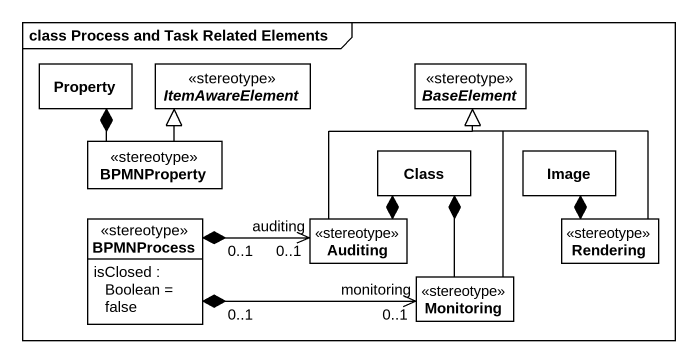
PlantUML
@startuml
mainframe class Process and Task Related Elements
hide circle
hide empty members
class Property
abstract class ItemAwareElement <<stereotype>>
abstract class BaseElement <<stereotype>>
class BPMNProperty <<stereotype>>
class "Class" as Class_
class Image
class BPMNProcess <<stereotype>> {
  isClosed : Boolean = false
}
class Auditing <<stereotype>>
class Rendering <<stereotype>>
class Monitoring <<stereotype>>
BPMNProperty -up-* Property
BPMNProperty -up-|> ItemAwareElement
BPMNProcess "0..1" *-right-> "auditing\n0..1" Auditing
BPMNProcess "0..1" *-right-> "monitoring\n0..1" Monitoring
Auditing -up-|> BaseElement
Auditing -up-* Class_
Rendering -up-|> BaseElement
Rendering -up-* Image
Monitoring -up-|> BaseElement
Monitoring -up-* Class_
@enduml
